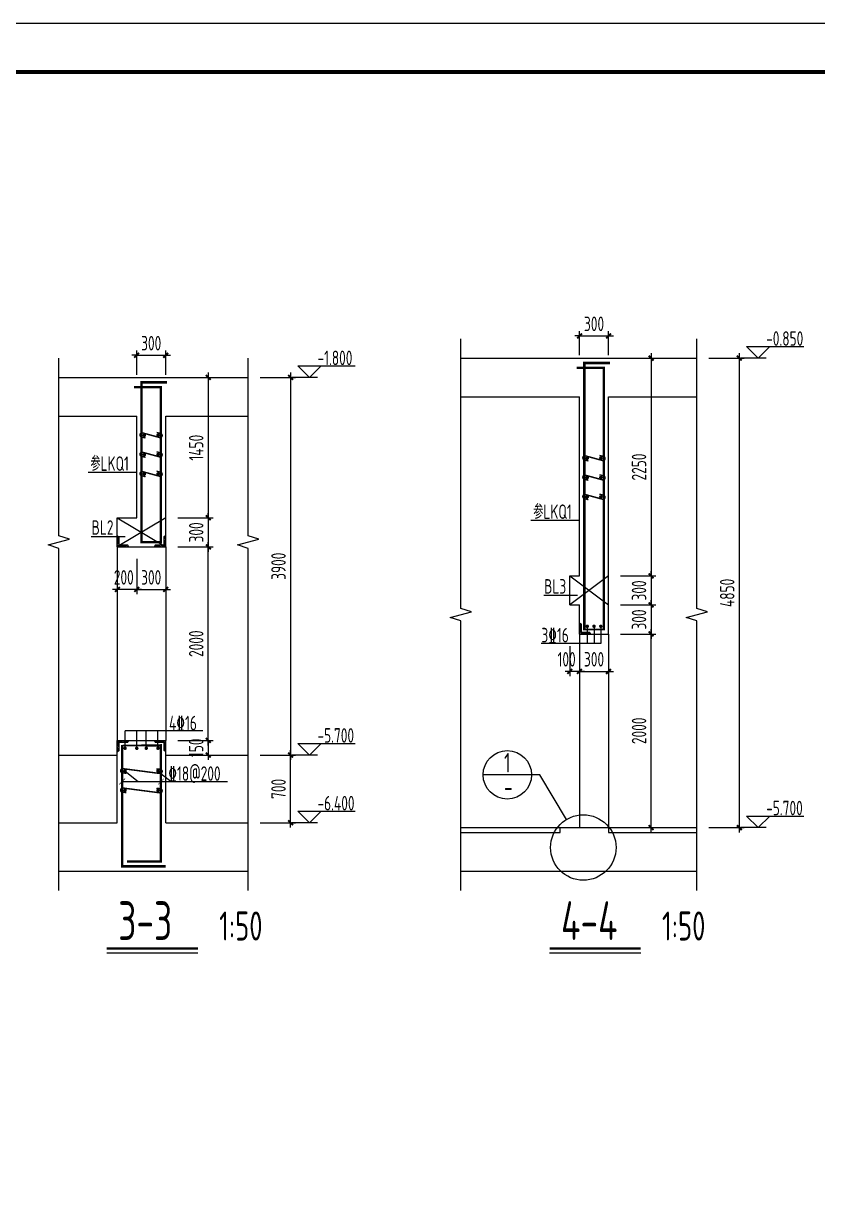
# Model space of a CAD drawing. Extents: x -502255 to 1362592, y -400300 to 332622.
# Drawn here: x 404246 to 412449, y -108203 to -96005 of the extents above; entities that cross this region are included whole.
import ezdxf
from ezdxf.enums import TextEntityAlignment as Align

# ---------------------------------------------------------------- set-up
doc = ezdxf.new("R2010")
doc.units = 0
doc.header["$LTSCALE"] = 1000
doc.header["$MEASUREMENT"] = 0
doc.linetypes.add('DASH', pattern=[0.35, 0.25, -0.1])
for name, color, linetype in [('0_XREF', 7, 'Continuous'), ('COLU_DE_NUM', 7, 'Continuous'), ('DIM', 3, 'Continuous'), ('ECA_TK', 7, 'Continuous'), ('hz', 7, 'Continuous'), ('PUB_DIM', 3, 'Continuous'), ('PUB_TEXT', 7, 'Continuous'), ('REIN', 1, 'Continuous'), ('RF-QT', 30, 'Continuous'), ('TEXT', 53, 'Continuous'), ('THIN', 7, 'Continuous'), ('tk', 7, 'Continuous'), ('WALL', 2, 'Continuous')]:
    doc.layers.add(name, color=color, linetype=linetype)
doc.layers.add('人防细线', color=142, linetype='Continuous', lineweight=18)
doc.styles.get("Standard").update_dxf_attribs({"font": 'tssdeng2.shx', "width": 0.7, "bigfont": '@@hztxt.shx'})
doc.styles.add('TSSD_Label', font='tssdeng2.shx', dxfattribs={"width": 0.7, "bigfont": 'tssdchn.shx'})
doc.styles.add('TSSD_Num', font='tssdeng.shx', dxfattribs={"width": 0.7, "bigfont": 'hztxt.shx'})
doc.styles.add('TSSD_Rein', font='tssdeng2.shx', dxfattribs={"width": 0.7, "bigfont": 'hztxt.shx'})
doc.dimstyles.new('TSSD_50_50', dxfattribs={"dimtxt": 150, "dimasz": 50, "dimexe": 50, "dimexo": 125, "dimgap": 50, "dimtad": 1, "dimdec": 0, "dimzin": 0, "dimdsep": 46, "dimtxsty": 'Standard', "dimblk": 'ARCHTICK', "dimcen": 0, "dimdle": 50, "dimclrt": 7, "dimadec": 0, "dimazin": 0, "dimtfac": 1, "dimtdec": 0, "dimtix": 1, "dimtmove": 2, "dimatfit": 3, "dimfxl": 1, "dimtolj": 1, "dimtzin": 0, "dimarcsym": 0})

# ---------------------------------------------------------------- blocks, each defined once
blk = doc.blocks.new('_ArchTick')
at = {"color": 0, "linetype": 'ByBlock', "const_width": 0.4}
blk.add_lwpolyline([(-0.5, -0.5), (0.5, 0.5)], dxfattribs=at)
blk = doc.blocks.new('*D1093')
at = {"layer": 'Defpoints', "color": 0, "transparency": 16777216}
for p in [(406565.1784553027, -99661.00959189069, 265.6068052496526), (406565.1784552717, -103561.0095918907, -150.0000000000291), (407005.0350396524, -103561.0095918907)]:
    blk.add_point(p, dxfattribs=at)
at = {"layer": 'DIM', "color": 0, "lineweight": -2, "transparency": 16777216}
for p, q in [((407005.0350396524, -99611.00959189069), (407005.0350396524, -103611.0095918907)), ((406690.1784553027, -99661.00959189069), (407055.0350396524, -99661.00959189069)), ((406690.1784552717, -103561.0095918907), (407055.0350396524, -103561.0095918907))]:
    blk.add_line(p, q, dxfattribs=at)
at = {"layer": 'DIM', "color": 0, "lineweight": -2, "transparency": 16777216, "xscale": 50, "yscale": 50, "zscale": 50}
for p, rotation in [((407005.0350396524, -99661.00959189069), 90), ((407005.0350396524, -103561.0095918907), 270)]:
    blk.add_blockref('_ArchTick', p, dxfattribs=dict(at, rotation=rotation))
at = {"layer": 'DIM', "color": 7, "transparency": 16777216, "insert": (406880.0350396524, -101611.0095918906), "char_height": 150, "attachment_point": 5, "rotation": 90}
blk.add_mtext('\\A1;3900', dxfattribs=at)
blk = doc.blocks.new('*D1086')
at = {"layer": 'Defpoints', "color": 0, "transparency": 16777216}
for p in [(405714.5984265189, -103411.0095918907, -137.1461812809668), (405714.598426518, -103561.0095918907, -150.0000000000291), (406154.4550108987, -103561.0095918907)]:
    blk.add_point(p, dxfattribs=at)
at = {"layer": 'DIM', "color": 0, "lineweight": -2, "transparency": 16777216}
for p, q in [((405839.5984265189, -103411.0095918907), (406204.4550108987, -103411.0095918907)), ((406154.4550108987, -103411.0095918907), (406154.4550108987, -103361.0095918907)), ((406154.4550108987, -103411.0095918907), (406154.4550108987, -103561.0095918907)), ((405839.598426518, -103561.0095918907), (406204.4550108987, -103561.0095918907)), ((406154.4550108987, -103561.0095918907), (406154.4550108987, -103611.0095918907))]:
    blk.add_line(p, q, dxfattribs=at)
at = {"layer": 'DIM', "color": 0, "lineweight": -2, "transparency": 16777216, "xscale": 50, "yscale": 50, "zscale": 50}
for p, rotation in [((406154.4550108987, -103411.0095918907), 270), ((406154.4550108987, -103561.0095918907), 90)]:
    blk.add_blockref('_ArchTick', p, dxfattribs=dict(at, rotation=rotation))
at = {"layer": 'DIM', "color": 7, "transparency": 16777216, "insert": (406029.4550108987, -103486.0095918906), "char_height": 150, "attachment_point": 5, "rotation": 90}
blk.add_mtext('\\A1;150', dxfattribs=at)
blk = doc.blocks.new('*D1087')
at = {"layer": 'Defpoints', "color": 0, "transparency": 16777216}
for p in [(405714.5984265065, -101411.0095918907, -308.5304308684642), (406154.4550108987, -101411.0095918907), (405714.5984265189, -103411.0095918907, -137.1461812809668)]:
    blk.add_point(p, dxfattribs=at)
at = {"layer": 'DIM', "color": 0, "lineweight": -2, "transparency": 16777216}
for p, q in [((406154.4550108987, -103461.0095918907), (406154.4550108987, -101361.0095918907)), ((405839.5984265065, -101411.0095918907), (406204.4550108987, -101411.0095918907)), ((405839.5984265189, -103411.0095918907), (406204.4550108987, -103411.0095918907))]:
    blk.add_line(p, q, dxfattribs=at)
at = {"layer": 'DIM', "color": 0, "lineweight": -2, "transparency": 16777216, "xscale": 50, "yscale": 50, "zscale": 50}
for p, rotation in [((406154.4550108987, -101411.0095918907), 90), ((406154.4550108987, -103411.0095918907), 270)]:
    blk.add_blockref('_ArchTick', p, dxfattribs=dict(at, rotation=rotation))
at = {"layer": 'DIM', "color": 7, "transparency": 16777216, "insert": (406029.4550108987, -102411.0095918906), "char_height": 150, "attachment_point": 5, "rotation": 90}
blk.add_mtext('\\A1;2000', dxfattribs=at)
blk = doc.blocks.new('*D1088')
at = {"layer": 'Defpoints', "color": 0, "transparency": 16777216}
for p in [(405714.5984265232, -99661.00959189069, -77.16169392534272), (405714.598426509, -101111.0095918907, -274.2535809509672), (406154.4550108987, -101111.0095918907)]:
    blk.add_point(p, dxfattribs=at)
at = {"layer": 'DIM', "color": 0, "lineweight": -2, "transparency": 16777216}
for p, q in [((406154.4550108987, -99611.00959189069), (406154.4550108987, -101161.0095918907)), ((405839.5984265232, -99661.00959189069), (406204.4550108987, -99661.00959189069)), ((405839.598426509, -101111.0095918907), (406204.4550108987, -101111.0095918907))]:
    blk.add_line(p, q, dxfattribs=at)
at = {"layer": 'DIM', "color": 0, "lineweight": -2, "transparency": 16777216, "xscale": 50, "yscale": 50, "zscale": 50}
for p, rotation in [((406154.4550108987, -99661.00959189069), 90), ((406154.4550108987, -101111.0095918907), 270)]:
    blk.add_blockref('_ArchTick', p, dxfattribs=dict(at, rotation=rotation))
at = {"layer": 'DIM', "color": 7, "transparency": 16777216, "insert": (406029.4550108987, -100386.0095918906), "char_height": 150, "attachment_point": 5, "rotation": 90}
blk.add_mtext('\\A1;1450', dxfattribs=at)
blk = doc.blocks.new('*D1089')
at = {"layer": 'Defpoints', "color": 0, "transparency": 16777216}
for p in [(405714.598426509, -101111.0095918907, -274.2535809509672), (405714.5984265065, -101411.0095918907, -308.5304308684642), (406154.4550108987, -101411.0095918907)]:
    blk.add_point(p, dxfattribs=at)
at = {"layer": 'DIM', "color": 0, "lineweight": -2, "transparency": 16777216}
for p, q in [((405839.598426509, -101111.0095918907), (406204.4550108987, -101111.0095918907)), ((406154.4550108987, -101111.0095918907), (406154.4550108987, -101061.0095918907)), ((406154.4550108987, -101111.0095918907), (406154.4550108987, -101411.0095918907)), ((405839.5984265065, -101411.0095918907), (406204.4550108987, -101411.0095918907)), ((406154.4550108987, -101411.0095918907), (406154.4550108987, -101461.0095918907))]:
    blk.add_line(p, q, dxfattribs=at)
at = {"layer": 'DIM', "color": 0, "lineweight": -2, "transparency": 16777216, "xscale": 50, "yscale": 50, "zscale": 50}
for p, rotation in [((406154.4550108987, -101111.0095918907), 270), ((406154.4550108987, -101411.0095918907), 90)]:
    blk.add_blockref('_ArchTick', p, dxfattribs=dict(at, rotation=rotation))
at = {"layer": 'DIM', "color": 7, "transparency": 16777216, "insert": (406029.4550108987, -101261.0095918906), "char_height": 150, "attachment_point": 5, "rotation": 90}
blk.add_mtext('\\A1;300', dxfattribs=at)
blk = doc.blocks.new('*D1090')
at = {"layer": 'Defpoints', "color": 0, "transparency": 16777216}
for p in [(405214.598426518, -101411.0095918907, -308.5304308684642), (405414.598426518, -101411.0095918753, -274.2535809509672), (405214.5984265436, -101850.8661762829)]:
    blk.add_point(p, dxfattribs=at)
at = {"layer": 'DIM', "color": 0, "lineweight": -2, "transparency": 16777216}
for p, q in [((405214.5984265252, -101536.0095918907), (405214.5984265465, -101900.8661762829)), ((405414.5984265252, -101536.0095918753), (405414.5984265465, -101900.8661762713)), ((405464.5984265436, -101850.8661762684), (405164.5984265436, -101850.8661762859))]:
    blk.add_line(p, q, dxfattribs=at)
at = {"layer": 'DIM', "color": 0, "lineweight": -2, "transparency": 16777216, "xscale": 50, "yscale": 50, "zscale": 50, "rotation": 180.0000000033351}
blk.add_blockref('_ArchTick', (405214.5984265436, -101850.8661762829), dxfattribs=at)
at = {"layer": 'DIM', "color": 0, "lineweight": -2, "transparency": 16777216, "xscale": 50, "yscale": 50, "zscale": 50}
blk.add_blockref('_ArchTick', (405414.5984265436, -101850.8661762713), dxfattribs=at)
at = {"layer": 'DIM', "color": 7, "transparency": 16777216, "insert": (405281.1934819535, -101725.8661762771), "char_height": 150, "attachment_point": 5, "rotation": 3.3350533056702886e-09}
blk.add_mtext('\\A1;200', dxfattribs=at)
blk = doc.blocks.new('*D1091')
at = {"layer": 'Defpoints', "color": 0, "transparency": 16777216}
for p in [(405414.5984265366, -101411.0095918753, -274.2535809509672), (405714.598426518, -101411.0095918985, -325.6688558240204), (405714.598426518, -101850.8661762829)]:
    blk.add_point(p, dxfattribs=at)
at = {"layer": 'DIM', "color": 0, "lineweight": -2, "transparency": 16777216}
for p, q in [((405414.5984265366, -101536.0095918753), (405414.5984265366, -101900.8661762829)), ((405714.598426518, -101536.0095918985), (405714.598426518, -101900.8661762829)), ((405414.5984265366, -101850.8661762829), (405364.5984265366, -101850.8661762829)), ((405414.5984265366, -101850.8661762829), (405714.598426518, -101850.8661762829)), ((405714.598426518, -101850.8661762829), (405764.598426518, -101850.8661762829))]:
    blk.add_line(p, q, dxfattribs=at)
at = {"layer": 'DIM', "color": 0, "lineweight": -2, "transparency": 16777216, "xscale": 50, "yscale": 50, "zscale": 50}
blk.add_blockref('_ArchTick', (405414.5984265366, -101850.8661762829), dxfattribs=at)
at = {"layer": 'DIM', "color": 0, "lineweight": -2, "transparency": 16777216, "xscale": 50, "yscale": 50, "zscale": 50, "rotation": 180}
blk.add_blockref('_ArchTick', (405714.598426518, -101850.8661762829), dxfattribs=at)
at = {"layer": 'DIM', "color": 7, "transparency": 16777216, "insert": (405564.5984265273, -101725.8661762829), "char_height": 150, "attachment_point": 5}
blk.add_mtext('\\A1;300', dxfattribs=at)
blk = doc.blocks.new('MJ-U')
at = {"layer": 'WALL'}
h = blk.add_hatch(dxfattribs=at)
h.set_pattern_fill('ANSI31', color=6, scale=100, style=0)
h.set_pattern_definition([(45, (-873776.4609125886, -21584.62969364412), (-8.838834764831843, 8.838834764831844), [])])
h.paths.add_polyline_path([(-117.2434895858169, 0), (0, 0), (0, -118.4789451621473), (-20, -104.432258605957), (-20, -20), (-100.4030792638659, -20)])
at = {"layer": 'WALL', "color": 6}
blk.add_line((-117.2434895858169, 0), (-100.4030792638659, -20), dxfattribs=at)
at = {"layer": '人防细线', "color": 6}
for p, q in [((-117.2434895858169, 0), (0, 0)), ((-100.4030792638659, -20), (-117.2434895858169, 0)), ((0, 0), (0, -118.4789451621473)), ((-20, -20), (-100.4030792638659, -20)), ((-20, -104.432258605957), (-20, -20)), ((0, -118.4789451621473), (-20, -104.432258605957))]:
    blk.add_line(p, q, dxfattribs=at)
blk = doc.blocks.new('*D1092')
at = {"layer": 'Defpoints', "color": 0, "transparency": 16777216}
for p in [(405714.598426518, -99431.55686977641), (405414.5984265366, -99756.90156956275, -274.2535809509672), (405714.598426518, -99756.90156953952, -325.6688558240204)]:
    blk.add_point(p, dxfattribs=at)
at = {"layer": 'DIM', "color": 0, "lineweight": -2, "transparency": 16777216}
for p, q in [((405414.5984265366, -99631.90156956275), (405414.5984265366, -99381.55686977641)), ((405714.598426518, -99631.90156953952), (405714.598426518, -99381.55686977641)), ((405414.5984265366, -99431.55686977641), (405364.5984265366, -99431.55686977641)), ((405414.5984265366, -99431.55686977641), (405714.598426518, -99431.55686977641)), ((405714.598426518, -99431.55686977641), (405764.598426518, -99431.55686977641))]:
    blk.add_line(p, q, dxfattribs=at)
at = {"layer": 'DIM', "color": 0, "lineweight": -2, "transparency": 16777216, "xscale": 50, "yscale": 50, "zscale": 50}
blk.add_blockref('_ArchTick', (405414.5984265366, -99431.55686977641), dxfattribs=at)
at = {"layer": 'DIM', "color": 0, "lineweight": -2, "transparency": 16777216, "xscale": 50, "yscale": 50, "zscale": 50, "rotation": 180}
blk.add_blockref('_ArchTick', (405714.598426518, -99431.55686977641), dxfattribs=at)
at = {"layer": 'DIM', "color": 7, "transparency": 16777216, "insert": (405564.5984265273, -99306.55686977641), "char_height": 150, "attachment_point": 5}
blk.add_mtext('\\A1;300', dxfattribs=at)
blk = doc.blocks.new('*D1094')
at = {"layer": 'Defpoints', "color": 0, "transparency": 16777216}
for p in [(406565.1784552717, -103561.0095918907, -150.0000000000291), (407005.0350396524, -103561.0095918907), (406565.1784552773, -104261.0095918907, -75.40390675008621)]:
    blk.add_point(p, dxfattribs=at)
at = {"layer": 'DIM', "color": 0, "lineweight": -2, "transparency": 16777216}
for p, q in [((407005.0350396524, -104311.0095918907), (407005.0350396524, -103511.0095918907)), ((406690.1784552717, -103561.0095918907), (407055.0350396524, -103561.0095918907)), ((406690.1784552773, -104261.0095918907), (407055.0350396524, -104261.0095918907))]:
    blk.add_line(p, q, dxfattribs=at)
at = {"layer": 'DIM', "color": 0, "lineweight": -2, "transparency": 16777216, "xscale": 50, "yscale": 50, "zscale": 50}
for p, rotation in [((407005.0350396524, -103561.0095918907), 90), ((407005.0350396524, -104261.0095918907), 270)]:
    blk.add_blockref('_ArchTick', p, dxfattribs=dict(at, rotation=rotation))
at = {"layer": 'DIM', "color": 7, "transparency": 16777216, "insert": (406880.0350396524, -103911.0095918906), "char_height": 150, "attachment_point": 5, "rotation": 90}
blk.add_mtext('\\A1;700', dxfattribs=at)
blk = doc.blocks.new('*D1109')
at = {"layer": 'Defpoints', "color": 0, "transparency": 16777216}
for p in [(411201.5492520838, -99461.00959189041, 265.6068052496526), (411201.5492520528, -104311.0095918904, -150.0000000000291), (411641.4058364335, -104311.0095918904)]:
    blk.add_point(p, dxfattribs=at)
at = {"layer": 'DIM', "color": 0, "lineweight": -2, "transparency": 16777216}
for p, q in [((411326.5492520838, -99461.00959189041), (411691.4058364335, -99461.00959189041)), ((411641.4058364335, -99411.00959189041), (411641.4058364335, -104361.0095918904)), ((411326.5492520528, -104311.0095918904), (411691.4058364335, -104311.0095918904))]:
    blk.add_line(p, q, dxfattribs=at)
at = {"layer": 'DIM', "color": 0, "lineweight": -2, "transparency": 16777216, "xscale": 50, "yscale": 50, "zscale": 50}
for p, rotation in [((411641.4058364335, -99461.00959189041), 90), ((411641.4058364335, -104311.0095918904), 270)]:
    blk.add_blockref('_ArchTick', p, dxfattribs=dict(at, rotation=rotation))
at = {"layer": 'DIM', "color": 7, "transparency": 16777216, "insert": (411516.4058364335, -101886.0095918904), "char_height": 150, "attachment_point": 5, "rotation": 90}
blk.add_mtext('\\A1;4850', dxfattribs=at)
blk = doc.blocks.new('*D1110')
at = {"layer": 'Defpoints', "color": 0, "transparency": 16777216}
for p in [(410290.6889170284, -102311.0095918904, -308.5304308684642), (410730.5455014206, -102311.0095918904), (410290.6889170408, -104311.0095918904, -137.1461812809668)]:
    blk.add_point(p, dxfattribs=at)
at = {"layer": 'DIM', "color": 0, "lineweight": -2, "transparency": 16777216}
for p, q in [((410415.6889170284, -102311.0095918904), (410780.5455014206, -102311.0095918904)), ((410730.5455014206, -104361.0095918904), (410730.5455014206, -102261.0095918904)), ((410415.6889170408, -104311.0095918904), (410780.5455014206, -104311.0095918904))]:
    blk.add_line(p, q, dxfattribs=at)
at = {"layer": 'DIM', "color": 0, "lineweight": -2, "transparency": 16777216, "xscale": 50, "yscale": 50, "zscale": 50}
for p, rotation in [((410730.5455014206, -102311.0095918904), 90), ((410730.5455014206, -104311.0095918904), 270)]:
    blk.add_blockref('_ArchTick', p, dxfattribs=dict(at, rotation=rotation))
at = {"layer": 'DIM', "color": 7, "transparency": 16777216, "insert": (410605.5455014206, -103311.0095918903), "char_height": 150, "attachment_point": 5, "rotation": 90}
blk.add_mtext('\\A1;2000', dxfattribs=at)
blk = doc.blocks.new('*D1108')
at = {"layer": 'Defpoints', "color": 0, "transparency": 16777216}
for p in [(410290.6889170451, -99461.00959189041, -77.16169392534272), (410290.6889170313, -101711.0095918718, -282.86157503881), (410730.5455014092, -101711.0095918718)]:
    blk.add_point(p, dxfattribs=at)
at = {"layer": 'DIM', "color": 0, "lineweight": -2, "transparency": 16777216}
for p, q in [((410415.6889170451, -99461.00959189041), (410780.5455014092, -99461.00959189041)), ((410730.5455014092, -99411.00959189041), (410730.5455014092, -101761.0095918718)), ((410415.6889170313, -101711.0095918718), (410780.5455014092, -101711.0095918718))]:
    blk.add_line(p, q, dxfattribs=at)
at = {"layer": 'DIM', "color": 0, "lineweight": -2, "transparency": 16777216, "xscale": 50, "yscale": 50, "zscale": 50}
for p, rotation in [((410730.5455014092, -99461.00959189041), 90), ((410730.5455014092, -101711.0095918718), 270)]:
    blk.add_blockref('_ArchTick', p, dxfattribs=dict(at, rotation=rotation))
at = {"layer": 'DIM', "color": 7, "transparency": 16777216, "insert": (410605.5455014092, -100586.009591881), "char_height": 150, "attachment_point": 5, "rotation": 90}
blk.add_mtext('\\A1;2250', dxfattribs=at)
blk = doc.blocks.new('*D1105')
at = {"layer": 'Defpoints', "color": 0, "transparency": 16777216}
for p in [(410290.6889170195, -102011.0095918826, -274.2535809509671), (410290.688917017, -102311.0095918826, -308.5304308684641), (410730.5455014092, -102311.0095918826)]:
    blk.add_point(p, dxfattribs=at)
at = {"layer": 'DIM', "color": 0, "lineweight": -2, "transparency": 16777216}
for p, q in [((410730.5455014092, -102011.0095918826), (410730.5455014092, -101961.0095918826)), ((410415.6889170195, -102011.0095918826), (410780.5455014092, -102011.0095918826)), ((410730.5455014092, -102011.0095918826), (410730.5455014092, -102311.0095918826)), ((410415.688917017, -102311.0095918826), (410780.5455014092, -102311.0095918826)), ((410730.5455014092, -102311.0095918826), (410730.5455014092, -102361.0095918826))]:
    blk.add_line(p, q, dxfattribs=at)
at = {"layer": 'DIM', "color": 0, "lineweight": -2, "transparency": 16777216, "xscale": 50, "yscale": 50, "zscale": 50}
for p, rotation in [((410730.5455014092, -102011.0095918826), 270), ((410730.5455014092, -102311.0095918826), 90)]:
    blk.add_blockref('_ArchTick', p, dxfattribs=dict(at, rotation=rotation))
at = {"layer": 'DIM', "color": 7, "transparency": 16777216, "insert": (410605.5455014092, -102161.0095918825), "char_height": 150, "attachment_point": 5, "rotation": 90}
blk.add_mtext('\\A1;300', dxfattribs=at)
blk = doc.blocks.new('*D1106')
at = {"layer": 'Defpoints', "color": 0, "transparency": 16777216}
for p in [(409890.6889170284, -102311.0095918826, -441.3920059129459), (409990.6889170284, -102311.0095918672, -407.115155995449), (409890.6889170509, -102697.2081061885)]:
    blk.add_point(p, dxfattribs=at)
at = {"layer": 'DIM', "color": 0, "lineweight": -2, "transparency": 16777216}
for p, q in [((409890.6889170357, -102436.0095918826), (409890.6889170538, -102747.2081061885)), ((409990.6889170357, -102436.0095918672), (409990.6889170538, -102747.2081061827)), ((410040.6889170509, -102697.2081061798), (409840.6889170509, -102697.2081061914))]:
    blk.add_line(p, q, dxfattribs=at)
at = {"layer": 'DIM', "color": 0, "lineweight": -2, "transparency": 16777216, "xscale": 50, "yscale": 50, "zscale": 50, "rotation": 180.0000000033351}
blk.add_blockref('_ArchTick', (409890.6889170509, -102697.2081061885), dxfattribs=at)
at = {"layer": 'DIM', "color": 0, "lineweight": -2, "transparency": 16777216, "xscale": 50, "yscale": 50, "zscale": 50}
blk.add_blockref('_ArchTick', (409990.6889170509, -102697.2081061827), dxfattribs=at)
at = {"layer": 'DIM', "color": 7, "transparency": 16777216, "insert": (409857.2839724754, -102572.2081061885), "char_height": 150, "attachment_point": 5, "rotation": 3.3350533056702886e-09}
blk.add_mtext('\\A1;100', dxfattribs=at)
blk = doc.blocks.new('*D1107')
at = {"layer": 'Defpoints', "color": 0, "transparency": 16777216}
for p in [(409990.6889170471, -102311.0095918672, -407.115155995449), (410290.6889170284, -102311.0095918904, -458.5304308685022), (410290.6889170284, -102697.2081061943)]:
    blk.add_point(p, dxfattribs=at)
at = {"layer": 'DIM', "color": 0, "lineweight": -2, "transparency": 16777216}
for p, q in [((409990.6889170471, -102436.0095918672), (409990.6889170471, -102747.2081061943)), ((410290.6889170284, -102436.0095918904), (410290.6889170284, -102747.2081061943)), ((409990.6889170471, -102697.2081061943), (409940.6889170471, -102697.2081061943)), ((409990.6889170471, -102697.2081061943), (410290.6889170284, -102697.2081061943)), ((410290.6889170284, -102697.2081061943), (410340.6889170284, -102697.2081061943))]:
    blk.add_line(p, q, dxfattribs=at)
at = {"layer": 'DIM', "color": 0, "lineweight": -2, "transparency": 16777216, "xscale": 50, "yscale": 50, "zscale": 50}
blk.add_blockref('_ArchTick', (409990.6889170471, -102697.2081061943), dxfattribs=at)
at = {"layer": 'DIM', "color": 0, "lineweight": -2, "transparency": 16777216, "xscale": 50, "yscale": 50, "zscale": 50, "rotation": 180}
blk.add_blockref('_ArchTick', (410290.6889170284, -102697.2081061943), dxfattribs=at)
at = {"layer": 'DIM', "color": 7, "transparency": 16777216, "insert": (410140.6889170377, -102572.2081061943), "char_height": 150, "attachment_point": 5}
blk.add_mtext('\\A1;300', dxfattribs=at)
blk = doc.blocks.new('*D1111')
at = {"layer": 'Defpoints', "color": 0, "transparency": 16777216}
for p in [(410290.6889170399, -99231.55686977613), (409990.6889170585, -99556.90156956247, -274.2535809509672), (410290.6889170399, -99556.90156953924, -325.6688558240204)]:
    blk.add_point(p, dxfattribs=at)
at = {"layer": 'DIM', "color": 0, "lineweight": -2, "transparency": 16777216}
for p, q in [((409990.6889170585, -99231.55686977613), (409940.6889170585, -99231.55686977613)), ((409990.6889170585, -99431.90156956247), (409990.6889170585, -99181.55686977613)), ((409990.6889170585, -99231.55686977613), (410290.6889170399, -99231.55686977613)), ((410290.6889170399, -99431.90156953924), (410290.6889170399, -99181.55686977613)), ((410290.6889170399, -99231.55686977613), (410340.6889170399, -99231.55686977613))]:
    blk.add_line(p, q, dxfattribs=at)
at = {"layer": 'DIM', "color": 0, "lineweight": -2, "transparency": 16777216, "xscale": 50, "yscale": 50, "zscale": 50}
blk.add_blockref('_ArchTick', (409990.6889170585, -99231.55686977613), dxfattribs=at)
at = {"layer": 'DIM', "color": 0, "lineweight": -2, "transparency": 16777216, "xscale": 50, "yscale": 50, "zscale": 50, "rotation": 180}
blk.add_blockref('_ArchTick', (410290.6889170399, -99231.55686977613), dxfattribs=at)
at = {"layer": 'DIM', "color": 7, "transparency": 16777216, "insert": (410140.6889170492, -99106.55686977613), "char_height": 150, "attachment_point": 5}
blk.add_mtext('\\A1;300', dxfattribs=at)
blk = doc.blocks.new('*D1112')
at = {"layer": 'Defpoints', "color": 0, "transparency": 16777216}
for p in [(410290.6889170195, -101711.0095918826, -274.2535809509671), (410290.688917017, -102011.0095918826, -308.5304308684641), (410730.5455014092, -102011.0095918826)]:
    blk.add_point(p, dxfattribs=at)
at = {"layer": 'DIM', "color": 0, "lineweight": -2, "transparency": 16777216}
for p, q in [((410415.6889170195, -101711.0095918826), (410780.5455014092, -101711.0095918826)), ((410730.5455014092, -101711.0095918826), (410730.5455014092, -101661.0095918826)), ((410730.5455014092, -101711.0095918826), (410730.5455014092, -102011.0095918826)), ((410415.688917017, -102011.0095918826), (410780.5455014092, -102011.0095918826)), ((410730.5455014092, -102011.0095918826), (410730.5455014092, -102061.0095918826))]:
    blk.add_line(p, q, dxfattribs=at)
at = {"layer": 'DIM', "color": 0, "lineweight": -2, "transparency": 16777216, "xscale": 50, "yscale": 50, "zscale": 50}
for p, rotation in [((410730.5455014092, -101711.0095918826), 270), ((410730.5455014092, -102011.0095918826), 90)]:
    blk.add_blockref('_ArchTick', p, dxfattribs=dict(at, rotation=rotation))
at = {"layer": 'DIM', "color": 7, "transparency": 16777216, "insert": (410605.5455014092, -101861.0095918825), "char_height": 150, "attachment_point": 5, "rotation": 90}
blk.add_mtext('\\A1;300', dxfattribs=at)
blk = doc.blocks.new('10B_A1')
at = {"layer": 'ECA_TK'}
blk.add_lwpolyline([(-8.197326678782701e-06, 8.393966709263623e-05), (840.9999918026731, 8.393966709263623e-05), (840.9999918026733, 594.0000839396671), (-8.197326678782701e-06, 594.0000839396671)], close=True, dxfattribs=at)
at = {"layer": 'ECA_TK', "const_width": 0.8}
blk.add_lwpolyline([(830.9999918026731, 10.00008393966709), (830.9999918026733, 584.0000839396671), (17.99999180267332, 584.0000839396671), (17.99999180267332, 10.00008393966709)], close=True, dxfattribs=at)

msp = doc.modelspace()

# ---------------------------------------------------------------- linework, layer by layer
for p, q in [((405214.598426518, -101111.0095918907), (405714.5984265065, -101411.0095918907, -158.5304308684351)), ((405714.5984265065, -101111.0095918907), (405214.598426518, -101411.0095918907, -158.5304308684351)), ((405214.598426518, -101411.0095918907), (405214.598426518, -103411.0095918907)), ((405714.598426518, -101411.0095918907), (405714.5984265179, -103411.0095918907)), ((409890.6889170285, -101711.0095918826, -132.8615750444818), (410290.688917017, -102011.0095918826, -291.3920059129168)), ((410290.688917017, -101711.0095918826, -132.8615750444818), (409890.6889170285, -102011.0095918826, -291.3920059129168)), ((409990.6889170287, -102311.0095918826, -132.8615750444818), (409990.6889170402, -104311.0095918904)), ((410290.6889170284, -102311.0095918826, -132.8615750444818), (410290.6889170398, -104311.0095918904)), ((405294.5984265312, -103726.9086779096), (405431.5347545994, -103834.5390530194)), ((405634.5984265306, -103726.9086779095), (405771.5347545988, -103834.5390530193)), ((405264.5984265073, -103834.5390530194), (406352.892496692, -103834.5390530194))]:
    msp.add_line(p, q)
at = {"color": 0, "linetype": 'ByBlock', "lineweight": -2}
msp.add_line((409494.5451184498, -103765.9364165542), (408994.5451184498, -103765.9364165542), dxfattribs=at)
for points, const_width in [([(409962.7811260996, -99561.00959189041), (410240.68891704, -99561.00959189041), (410240.6889170285, -102261.00959188), (410040.6889170284, -102261.0095918697), (410040.6889170399, -99511.00959189041), (410304.1220760141, -99511.00959189041)], 25), ([(405386.6906355777, -99761.00959189069), (405664.598426518, -99761.00959189069), (405664.5984265181, -101361.0095918881), (405464.598426518, -101361.0095918778), (405464.598426518, -99711.00959189069), (405728.0315854921, -99711.00959189069)], 25), ([(405314.8130713845, -104661.0095918907), (405664.5984265057, -104661.0095918907), (405664.5984265046, -103461.0095918944), (405264.5984265052, -103461.0095918911), (405264.5984265088, -104711.0095918907), (405712.3854230865, -104711.0095918907)], 25), ([(405234.1213509193, -103865.0161286075), (405295.0755020956, -103804.0619774312)], 5), ([(405634.1213509173, -103865.0161286075), (405695.0755020935, -103804.0619774313)], 5), ([(406048.0417209901, -105559.1525540634), (405105.0927199021, -105559.1525540634)], 25), ([(410624.1322115121, -105559.1525540631), (409681.183210424, -105559.1525540631)], 25)]:
    msp.add_lwpolyline(points, dxfattribs=dict(const_width=const_width))
msp.add_circle((409244.5451184498, -103765.9364165542), 250, dxfattribs=at)
msp.add_circle((410029.6265337324, -104516.4052046583), 338.1651759184897)
at = {"layer": 'hz'}
for points in [[(405105.0927199021, -105604.1525540634), (406048.0417209901, -105604.1525540634)], [(409681.183210424, -105604.1525540631), (410624.1322115121, -105604.1525540631)]]:
    msp.add_lwpolyline(points, dxfattribs=at)
at = {"layer": 'PUB_DIM'}
for p, q in [((411835.8680571556, -99461.00959189041), (411715.8680571556, -99341.00959189041)), ((411715.8680571556, -99341.00959189041), (412308.3411340787, -99341.00959189041)), ((411835.8680571556, -99461.00959189041), (411955.8680571556, -99341.00959189041)), ((411919.0632975023, -99461.00959189041), (411654.1472384045, -99461.00959189041)), ((407199.4972603745, -99661.00959189069), (407079.4972603745, -99541.00959189069)), ((407079.4972603745, -99541.00959189069), (407671.9703372976, -99541.00959189069)), ((407199.4972603745, -99661.00959189069), (407319.4972603745, -99541.00959189069)), ((407282.6925007213, -99661.00959189069), (407017.7764416234, -99661.00959189069)), ((407199.4972603745, -103561.0095918907), (407079.4972603745, -103441.0095918907)), ((407079.4972603745, -103441.0095918907), (407671.9703372976, -103441.0095918907)), ((407199.4972603745, -103561.0095918907), (407319.4972603745, -103441.0095918907)), ((407282.6925007213, -103561.0095918907), (407017.7764416234, -103561.0095918907)), ((407199.4972603801, -104261.0095918907), (407079.4972603801, -104141.0095918907)), ((407079.4972603801, -104141.0095918907), (407671.9703373032, -104141.0095918907)), ((407199.4972603801, -104261.0095918907), (407319.4972603801, -104141.0095918907)), ((407282.6925007268, -104261.0095918907), (407017.776441629, -104261.0095918907)), ((411835.8680571556, -104311.0095918904), (411715.8680571556, -104191.0095918904)), ((411715.8680571556, -104191.0095918904), (412308.3411340787, -104191.0095918904)), ((411835.8680571556, -104311.0095918904), (411955.8680571556, -104191.0095918904)), ((411919.0632975023, -104311.0095918904), (411654.1472384045, -104311.0095918904))]:
    msp.add_line(p, q, dxfattribs=at)
at = {"layer": 'REIN', "ltscale": 0.3, "const_width": 15, "elevation": 150}
for points in [[(405506.1183673009, -100286.0528663177), (405467.9905326808, -100275.5953366348, -0.9976710513040715), (405472.8720599567, -100232.5378347422), (405653.7925334372, -100282.1598822707, 1.002334385360275), (405658.674060713, -100239.1023803781), (405620.5462260928, -100228.6448506951)], [(410082.2088578228, -100523.245048538), (410044.0810232027, -100512.787518855, -0.9976710513040715), (410048.9625504786, -100469.7300169624), (410229.8830239591, -100519.352064491, 1.002334385360275), (410234.764551235, -100476.2945625983), (410196.6367166148, -100465.8370329153)], [(405506.1183673009, -100686.0528663177), (405467.9905326808, -100675.5953366348, -0.9976710513040715), (405472.8720599567, -100632.5378347422), (405653.7925334372, -100682.1598822707, 1.002334385360275), (405658.674060713, -100639.1023803781), (405620.5462260928, -100628.6448506951)], [(410082.2088578228, -100923.245048538), (410044.0810232027, -100912.787518855, -0.9976710513040715), (410048.9625504786, -100869.7300169624), (410229.8830239591, -100919.352064491, 1.002334385360275), (410234.764551235, -100876.2945625983), (410196.6367166148, -100865.8370329153)], [(405307.7253044805, -103749.6056441091), (405267.9905326808, -103745.0069584253, -0.9976710513040715), (405272.8720599567, -103701.9494565326), (405653.7925334372, -103751.5715040612, 1.002334385360275), (405658.674060713, -103708.5140021686), (405618.9392889133, -103703.9153164847)], [(405307.7253044805, -103949.6056441091), (405267.9905326808, -103945.0069584253, -0.9976710513040715), (405272.8720599567, -103901.9494565326), (405653.7925334372, -103951.5715040612, 1.002334385360275), (405658.674060713, -103908.5140021686), (405618.9392889133, -103903.9153164847)]]:
    msp.add_lwpolyline(points, format="xyb", dxfattribs=at)
at = {"layer": 'REIN', "ltscale": 0.5, "const_width": 18}
for points in [[(405494.5984265312, -100266.4970561191, -1), (405494.5984265312, -100248.4970561191, -1)], [(405634.5984265306, -100266.497056119, 1), (405634.5984265306, -100248.497056119, 1)], [(405494.5984265312, -100466.4970561191, -1), (405494.5984265312, -100448.4970561191, -1)], [(405634.5984265306, -100466.497056119, 1), (405634.5984265306, -100448.497056119, 1)], [(410070.6889170531, -100503.6892383393, -1), (410070.6889170531, -100485.6892383393, -1)], [(410210.6889170525, -100503.6892383393, 1), (410210.6889170525, -100485.6892383393, 1)], [(405494.5984265312, -100666.4970561191, -1), (405494.5984265312, -100648.4970561191, -1)], [(405634.5984265306, -100666.497056119, 1), (405634.5984265306, -100648.497056119, 1)], [(410070.6889170531, -100703.6892383393, -1), (410070.6889170531, -100685.6892383393, -1)], [(410210.6889170525, -100703.6892383393, 1), (410210.6889170525, -100685.6892383393, 1)], [(410070.6889170531, -100903.6892383393, -1), (410070.6889170531, -100885.6892383393, -1)], [(410210.6889170525, -100903.6892383393, 1), (410210.6889170525, -100885.6892383393, 1)], [(405294.5984265052, -103482.0095918911, 1), (405294.5984265052, -103500.0095918911, 1)], [(405415.6168611313, -103482.0095918911, 1), (405415.6168611313, -103500.0095918911, 1)], [(405513.5799918913, -103482.0095918911, -1), (405513.5799918913, -103500.0095918911, -1)], [(405634.5984265046, -103482.0095918911, -1), (405634.5984265046, -103500.0095918911, -1)], [(405294.5984265312, -103735.9086779096, -1), (405294.5984265312, -103717.9086779096, -1)], [(405634.5984265306, -103735.9086779095, 1), (405634.5984265306, -103717.9086779095, 1)], [(405294.5984265312, -103935.9086779096, -1), (405294.5984265312, -103917.9086779096, -1)], [(405634.5984265306, -103935.9086779095, 1), (405634.5984265306, -103917.9086779095, 1)]]:
    msp.add_lwpolyline(points, format="xyb", close=True, dxfattribs=at)
at = {"layer": 'REIN', "linetype": 'DASH', "ltscale": 0.3, "const_width": 15, "elevation": 150}
for points in [[(405506.1183673009, -100486.0528663177), (405467.9905326808, -100475.5953366348, -0.9976710513040715), (405472.8720599567, -100432.5378347422), (405653.7925334372, -100482.1598822707, 1.002334385360275), (405658.674060713, -100439.1023803781), (405620.5462260928, -100428.6448506951)], [(410082.2088578228, -100723.245048538), (410044.0810232027, -100712.787518855, -0.9976710513040715), (410048.9625504786, -100669.7300169624), (410229.8830239591, -100719.352064491, 1.002334385360275), (410234.764551235, -100676.2945625983), (410196.6367166148, -100665.8370329153)]]:
    msp.add_lwpolyline(points, format="xyb", dxfattribs=at)
at = {"layer": 'REIN', "ltscale": 0.5, "const_width": 18, "elevation": -132.8615750444818}
for points in [[(410070.6889170478, -102240.0095918823, -1), (410070.6889170478, -102222.0095918823, -1)], [(410140.6889170256, -102240.0095918823, -1), (410140.6889170256, -102222.0095918823, -1)], [(410210.6889170035, -102240.0095918823, 1), (410210.6889170035, -102222.0095918823, 1)]]:
    msp.add_lwpolyline(points, format="xyb", close=True, dxfattribs=at)
at = {"layer": 'RF-QT'}
for p, q in [((408764.4009833122, -99461.00959189041), (411201.5492520528, -99461.00959189041)), ((404610.5973674887, -99661.00959189069), (406565.1784552717, -99661.00959189069)), ((408764.4009833122, -99861.00959189041), (409990.6889170399, -99861.00959189041)), ((409990.6889170313, -101711.0095918826), (409990.6889170399, -99861.00959189041)), ((410290.6889170285, -102311.0095918826), (410290.68891704, -99861.00959189041)), ((410290.6889170401, -99861.00959189041), (411201.5492520528, -99861.00959189041)), ((404610.5973674887, -100061.0095918907), (405414.598426518, -100061.0095918907)), ((405414.598426518, -101111.0095918907), (405414.598426518, -100061.0095918907)), ((405714.5984265181, -101411.0095918907), (405714.598426518, -100061.0095918907)), ((405714.5984265181, -100061.0095918907), (406565.1784552717, -100061.0095918907)), ((405214.598426518, -101411.0095918907), (405214.598426518, -101111.0095918907)), ((405214.598426518, -101111.0095918907), (405414.598426518, -101111.0095918907)), ((405214.598426518, -101411.0095918907), (405714.598426518, -101411.0095918907)), ((409890.6889170285, -102011.0095918826), (409890.6889170285, -101711.0095918826)), ((409890.6889170285, -101711.0095918826), (409990.6889170285, -101711.0095918826)), ((409890.6889170284, -102011.0095918826), (409990.6889170299, -102011.0095918826)), ((409990.6889170285, -102311.0095918826), (409990.6889170299, -102011.0095918826)), ((409990.6889170285, -102311.0095918826), (410290.6889170284, -102311.0095918826)), ((405214.5984265178, -104261.0095918907), (405214.598426518, -103411.0095918907)), ((405214.598426518, -103411.0095918907), (405714.598426518, -103411.0095918907)), ((405714.598426518, -104261.0095918907), (405714.598426518, -103411.0095918907)), ((404610.5973674887, -103561.0095918907), (405214.598426518, -103561.0095918907)), ((405714.598426518, -103561.0095918907), (406565.1784552717, -103561.0095918907)), ((404610.5973674887, -104261.0095918907), (405214.5984265178, -104261.0095918907)), ((405714.598426518, -104261.0095918907), (406565.1784552717, -104261.0095918907)), ((408764.4009833122, -104311.0095918904), (409790.68891704, -104311.0095918904)), ((408764.4009833122, -104361.0095918904), (409790.68891704, -104361.0095918904)), ((409790.68891704, -104361.0095918904), (409790.68891704, -104311.0095918904)), ((409790.68891704, -104311.0095918904), (410290.68891704, -104311.0095918904)), ((410290.68891704, -104311.0095918904), (411201.5492520528, -104311.0095918904)), ((410290.68891704, -104311.0095918904), (410290.68891704, -104361.0095918904)), ((410290.68891704, -104361.0095918904), (411201.5492520528, -104361.0095918904)), ((404610.5973674887, -104761.0095918907), (406565.1784552717, -104761.0095918907)), ((408764.4009833122, -104761.0095918904), (411201.5492520528, -104761.0095918904))]:
    msp.add_line(p, q, dxfattribs=at)
at = {"layer": 'TEXT', "ltscale": 100}
for p, q in [((405412.0661668758, -100641.2703155374), (404912.5734491571, -100641.2703155374)), ((409988.1566573977, -101138.0793605632), (409488.663939679, -101138.0793605632)), ((410070.6889170478, -102231.0095918823, -132.8615750444818), (410070.6889170478, -102409.5475342922, -132.8615750444818)), ((410140.6889170256, -102231.0095918823, -132.8615750444818), (410140.6889170256, -102409.5475342922, -132.8615750444818)), ((410210.6889170035, -102231.0095918823, -132.8615750444818), (410210.6889170035, -102409.5475342922, -132.8615750444818)), ((410210.6889170033, -102409.5475342922, -132.8615750444818), (409593.1518496173, -102409.5475342922, -132.8615750444818)), ((406098.3261434081, -103312.4716494812), (405294.5984265052, -103312.4716494812)), ((405294.5984265052, -103491.0095918911), (405294.5984265052, -103312.4716494812)), ((405415.6168611313, -103491.0095918911), (405415.6168611313, -103312.4716494812)), ((405513.5799918913, -103491.0095918911), (405513.5799918913, -103312.4716494812)), ((405634.5984265046, -103491.0095918911), (405634.5984265046, -103312.4716494812))]:
    msp.add_line(p, q, dxfattribs=at)
at = {"layer": 'TEXT'}
for p, q in [((404945.0015371892, -101302.2390253983), (405294.8715170907, -101302.2390253983)), ((409621.0920276996, -101910.0445938283, -132.8615750444818), (409970.9620076011, -101910.0445938283, -132.8615750444818))]:
    msp.add_line(p, q, dxfattribs=at)
at = {"layer": 'THIN'}
for p, q in [((409580.1130635064, -103765.9364165542), (409494.5451184498, -103765.9364165542)), ((409855.860274901, -104226.3000969892), (409580.1130635064, -103765.9364165542))]:
    msp.add_line(p, q, dxfattribs=at)
for points in [[(408764.4009833122, -104961.0095918904), (408764.4009833122, -102176.0095918904), (408654.4009833122, -102141.0095918904), (408874.4009833122, -102081.0095918904), (408764.4009833122, -102046.0095918904), (408764.4009833122, -99261.00959189041)], [(411201.5492520528, -104961.0095918904), (411201.5492520528, -102176.0095918904), (411091.5492520528, -102141.0095918904), (411311.5492520528, -102081.0095918904), (411201.5492520528, -102046.0095918904), (411201.5492520528, -99261.00959189041)], [(404610.5973674887, -104961.0095918907), (404610.5973674887, -101426.0095918907), (404500.5973674887, -101391.0095918907), (404720.5973674887, -101331.0095918907), (404610.5973674887, -101296.0095918907), (404610.5973674887, -99461.00959189069)], [(406565.1784552717, -104961.0095918907), (406565.1784552717, -101426.0095918907), (406455.1784552717, -101391.0095918907), (406675.1784552717, -101331.0095918907), (406565.1784552717, -101296.0095918907), (406565.1784552717, -99461.00959189069)]]:
    msp.add_lwpolyline(points, dxfattribs=at)

# ---------------------------------------------------------------- block references
at = {"layer": '0_XREF', "xscale": -1}
for p, rotation in [((405214.5984265049, -101411.0095918907), 90), ((409990.6889170287, -102311.0095918826, -132.8615750444818), 90), ((405714.5984265177, -103411.0095918907), 270)]:
    msp.add_blockref('MJ-U', p, dxfattribs=dict(at, rotation=rotation))
at = {"layer": '0_XREF'}
for p, rotation in [((405714.5984265177, -101411.0095918907), 270), ((405214.5984265049, -103411.0095918907), 89.99999999999999)]:
    msp.add_blockref('MJ-U', p, dxfattribs=dict(at, rotation=rotation))
at = {"layer": 'tk', "xscale": 50, "yscale": 50, "zscale": 50}
msp.add_blockref('10B_A1', (392831.9004830628, -125705.401760252), dxfattribs=at)

# ---------------------------------------------------------------- texts
at = {"style": 'TSSD_Rein', "width": 0.7}
msp.add_text('\x8418@200', height=150, dxfattribs=at).set_placement((405741.3273670017, -103827.6471447379))
at = {"color": 0, "linetype": 'ByBlock', "lineweight": -2, "style": 'TSSD_Num', "width": 0.7}
for tag, text, p in [('1', '1', (409244.5451184498, -103640.9364165542)), ('-', 'A', (409255.3143492191, -103890.9364165542))]:
    msp.add_attdef(tag, text=text, height=200, dxfattribs=at).set_placement(p, align=Align.MIDDLE_CENTER)
at = {"layer": 'COLU_DE_NUM', "style": 'TSSD_Label', "width": 0.7}
for s, height, p in [('3-3', 400, (405223.5530816964, -105471.9090924466)), ('4-4', 400, (409799.6435722184, -105471.9090924463)), ('1:50', 300, (406266.7539770995, -105477.2594818534)), ('1:50', 300, (410842.8444676214, -105477.2594818531))]:
    msp.add_text(s, height=height, dxfattribs=at).set_placement(p)
at = {"layer": 'PUB_TEXT', "width": 0.7}
for s, p in [('-0.850', (411919.4180571556, -99333.48199837274)), ('-1.800', (407283.0472603745, -99533.48199837301)), ('-5.700', (407283.0472603745, -103433.481998373)), ('-6.400', (407283.0472603801, -104133.481998373)), ('-5.700', (411919.4180571556, -104183.4819983727))]:
    msp.add_text(s, height=150, dxfattribs=at).set_placement(p)
at = {"layer": 'TEXT', "ltscale": 100, "style": 'TSSD_Rein', "width": 0.7}
for s, p in [('参LKQ1', (404936.5333871817, -100625.443997139)), ('参LKQ1', (409512.6238777036, -101122.2530421648)), ('BL2', (404948.8173525219, -101286.1015247118)), ('BL3', (409624.9078430323, -101893.9070931417, -132.8615750444818)), ('3\x8416', (409596.9001188054, -102397.4646308966, -132.8615750444818)), ('4\x8416', (405749.12535229, -103305.5797411997))]:
    msp.add_text(s, height=150, dxfattribs=at).set_placement(p)

# ---------------------------------------------------------------- dimensions: what is measured, and where the dimension line sits
at = {"layer": 'DIM'}
for base, p1, p2, angle, picture, middle in [((410290.6889170399, -99231.55686977613, 150.0000000000089), (409990.6889170585, -99556.90156956247, -124.2535809509583), (410290.6889170399, -99556.90156953924, -175.6688558240115), 3.335053305670289e-09, '*D1111', (410140.6889170492, -99106.55686977613, 150.0000000000089)), ((405714.598426518, -99431.55686977641, 150.0000000000089), (405414.5984265366, -99756.90156956275, -124.2535809509583), (405714.598426518, -99756.90156953952, -175.6688558240115), 3.335053305670289e-09, '*D1092', (405564.5984265273, -99306.55686977641, 150.0000000000089)), ((410730.5455014092, -101711.0095918718, 150.0000000000291), (410290.6889170451, -99461.00959189041, 72.83830607468639), (410290.6889170313, -101711.0095918718, -132.8615750387809), 270, '*D1108', (410605.5455014092, -100586.009591881, 150.0000000000291)), ((411641.4058364335, -104311.0095918904, 150.0000000000291), (411201.5492520838, -99461.00959189041, 415.6068052496817), (411201.5492520528, -104311.0095918904), 270, '*D1109', (411516.4058364335, -101886.0095918904, 150.0000000000291)), ((406154.4550108987, -101111.0095918907, 150.0000000000291), (405714.5984265232, -99661.00959189069, 72.83830607468639), (405714.598426509, -101111.0095918907, -124.2535809509381), 270, '*D1088', (406029.4550108987, -100386.0095918906, 150.0000000000291)), ((407005.0350396524, -103561.0095918907, 150.0000000000291), (406565.1784553027, -99661.00959189069, 415.6068052496817), (406565.1784552717, -103561.0095918907), 270, '*D1093', (406880.0350396524, -101611.0095918906, 150.0000000000291)), ((406154.4550108987, -101411.0095918907, 150.0000000000291), (405714.598426509, -101111.0095918907, -124.2535809509381), (405714.5984265065, -101411.0095918907, -158.5304308684351), 270, '*D1089', (406029.4550108987, -101261.0095918906, 150.0000000000291)), ((406154.4550108987, -101411.0095918907, 150.0000000000291), (405714.5984265189, -103411.0095918907, 12.8538187190623), (405714.5984265065, -101411.0095918907, -158.5304308684351), 90, '*D1087', (406029.4550108987, -102411.0095918906, 150.0000000000291)), ((405714.598426518, -101850.8661762829, 150.0000000000089), (405414.5984265366, -101411.0095918753, -124.2535809509583), (405714.598426518, -101411.0095918985, -175.6688558240115), 359.9999999966649, '*D1091', (405564.5984265273, -101725.8661762829, 150.0000000000089)), ((410730.5455014092, -102011.0095918826, 17.13842495554732), (410290.6889170195, -101711.0095918826, -257.1151559954199), (410290.688917017, -102011.0095918826, -291.3920059129168), 270, '*D1112', (410605.5455014092, -101861.0095918825, 17.13842495554732)), ((410730.5455014092, -102311.0095918826, 17.13842495554732), (410290.6889170195, -102011.0095918826, -257.1151559954199), (410290.688917017, -102311.0095918826, -291.3920059129168), 270, '*D1105', (410605.5455014092, -102161.0095918825, 17.13842495554732)), ((410290.6889170284, -102697.2081061943, 150.0000000000089), (409990.6889170471, -102311.0095918672, -257.1151559954401), (410290.6889170284, -102311.0095918904, -308.5304308684933), 359.9999999966649, '*D1107', (410140.6889170377, -102572.2081061943, 150.0000000000089)), ((410730.5455014206, -102311.0095918904), (410290.6889170408, -104311.0095918904, -137.1461812809959), (410290.6889170284, -102311.0095918904, -308.5304308684933), 90, '*D1110', (410605.5455014206, -103311.0095918903)), ((406154.4550108987, -103561.0095918907, 150.0000000000291), (405714.5984265189, -103411.0095918907, 12.8538187190623), (405714.598426518, -103561.0095918907), 270, '*D1086', (406029.4550108987, -103486.0095918906, 150.0000000000291)), ((407005.0350396524, -103561.0095918907, 150.0000000000291), (406565.1784552773, -104261.0095918907, 74.5960932499429), (406565.1784552717, -103561.0095918907), 90, '*D1094', (406880.0350396524, -103911.0095918906, 150.0000000000291))]:
    dim = msp.add_linear_dim(base=base, p1=p1, p2=p2, angle=angle, dimstyle='TSSD_50_50', dxfattribs=at)
    dim.commit()
    dim.dimension.update_dxf_attribs({"geometry": picture, "text_midpoint": middle})
for base, p1, p2, picture, middle in [((405214.5984265436, -101850.8661762829, 150.0000000000089), (405414.598426518, -101411.0095918753, -124.2535809509583), (405214.598426518, -101411.0095918907, -158.5304308684553), '*D1090', (405281.1934819535, -101725.8661762771, 150.0000000000089)), ((409890.6889170509, -102697.2081061885, 150.0000000000089), (409990.6889170284, -102311.0095918672, -257.1151559954401), (409890.6889170284, -102311.0095918826, -291.3920059129371), '*D1106', (409857.2839724754, -102572.2081061885, 150.0000000000089))]:
    dim = msp.add_linear_dim(base=base, p1=p1, p2=p2, angle=180.0000000033351, dimstyle='TSSD_50_50', dxfattribs=at)
    dim.commit()
    dim.dimension.update_dxf_attribs({"geometry": picture, "text_midpoint": middle, "dimtype": 160})

doc.saveas('drawing.dxf')
